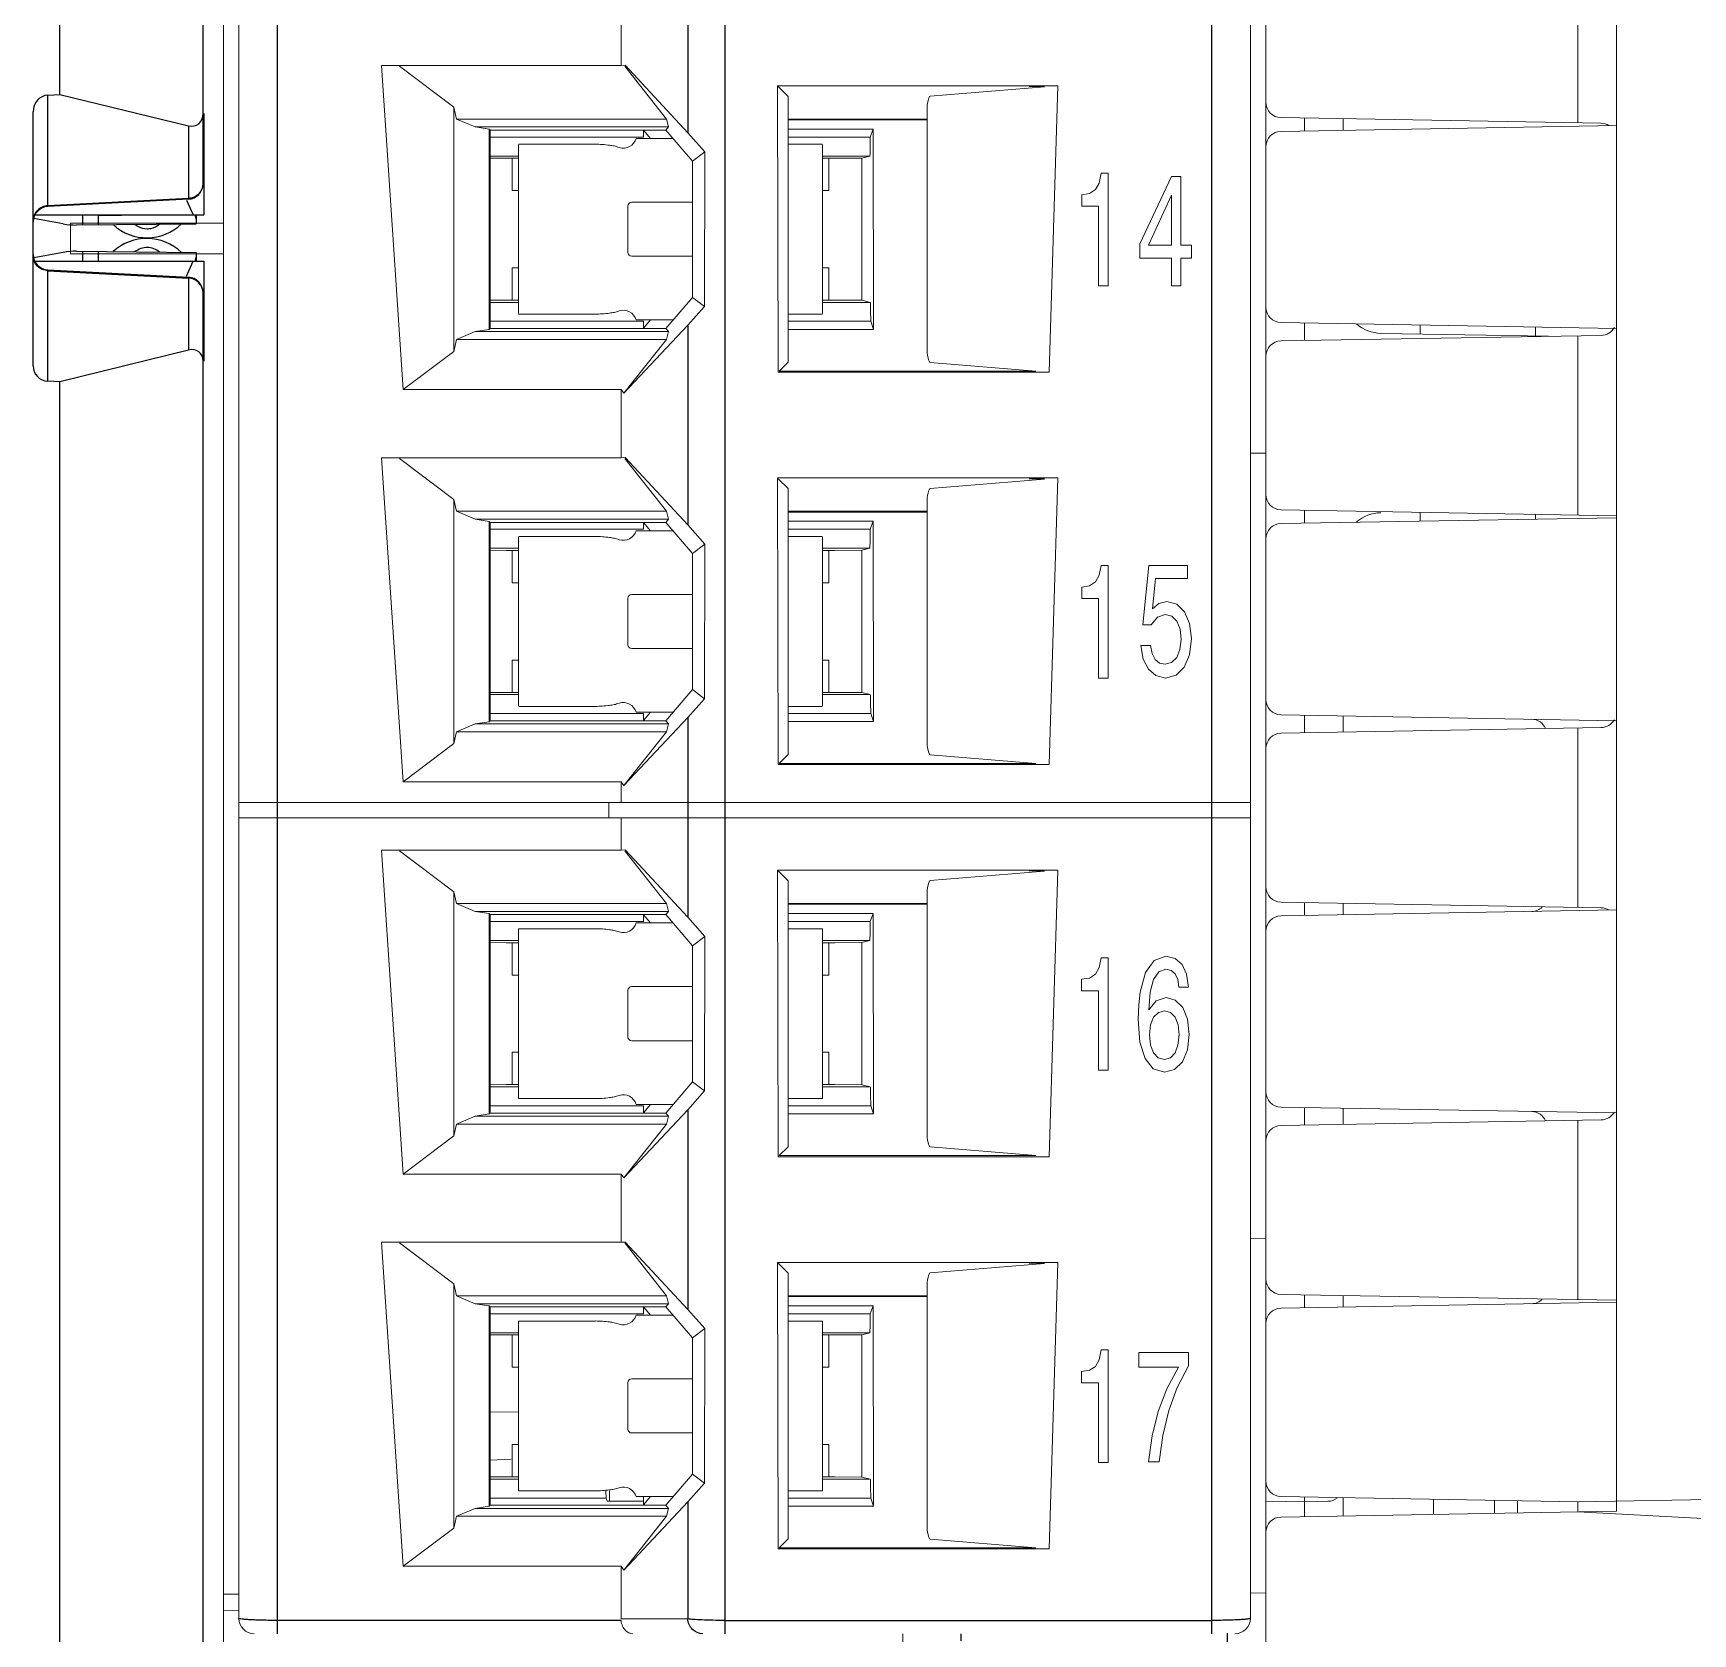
# Model space of a CAD drawing. Header units: inches. Extents: x 0 to 316, y -1 to 150.
# Drawn here: x 223.3878 to 223.8108, y 26.0541 to 26.4622 of the extents above; entities that cross this region are included whole.
import ezdxf
from ezdxf.enums import TextEntityAlignment as Align

# ---------------------------------------------------------------- set-up
doc = ezdxf.new("R2010")
doc.units = ezdxf.units.IN
doc.header["$MEASUREMENT"] = 0
doc.linetypes.add('DASHED', pattern=[0.75, 0.5, -0.25])
doc.styles.add('Calibri', font='calibri.ttf')

# ---------------------------------------------------------------- blocks, each defined once
blk = doc.blocks.new('AB 5069-L320ERM')
at = {"color": 7, "linetype": 'Continuous'}
for p, q in [((3.08976, -1.31134), (3.08976, -1.19575)), ((3.0314, -1.27493), (3.0314, -1.23212)), ((3.02644, -1.27518), (3.0314, -1.27493)), ((3.02644, -1.32033), (3.02644, -1.27518)), ((3.0314, -1.27493), (3.08379, -1.28767)), ((3.02047, -1.3856), (3.02047, -1.28196)), ((3.09008, -1.28265), (3.09008, -1.32406)), ((3.08379, -1.28767), (3.08379, -1.31732)), ((3.08379, -1.31732), (3.02644, -1.32033)), ((3.08379, -1.31763), (3.02644, -1.32063)), ((3.08298, -1.318), (3.08579, -1.32406)), ((3.08379, -1.31732), (3.08379, -1.31763)), ((3.03271, -1.32769), (3.02074, -1.32549)), ((3.02121, -1.32406), (3.09008, -1.32406)), ((3.02644, -1.32063), (3.02644, -1.32033)), ((3.04057, -1.32406), (3.04061, -1.32813)), ((3.04696, -1.32426), (3.06604, -1.32406)), ((3.04696, -1.32406), (3.047, -1.32806)), ((3.08698, -1.32568), (3.0865, -1.32407)), ((3.08696, -1.32406), (3.087, -1.32764)), ((3.03813, -1.32815), (3.087, -1.32764)), ((3.03271, -1.33933), (3.02072, -1.34153)), ((3.03813, -1.33887), (3.087, -1.33938)), ((3.04061, -1.3389), (3.04057, -1.34296)), ((3.047, -1.33896), (3.04696, -1.34296)), ((3.087, -1.33938), (3.08696, -1.34296)), ((3.0212, -1.34296), (3.09008, -1.34296)), ((3.02644, -1.34645), (3.08379, -1.34946)), ((3.02644, -1.34681), (3.02644, -1.34645)), ((3.02644, -1.34681), (3.08379, -1.34981)), ((3.02644, -1.39188), (3.02644, -1.34681)), ((3.04696, -1.34276), (3.06604, -1.34296)), ((3.08296, -1.34907), (3.08579, -1.34296)), ((3.0865, -1.34296), (3.08698, -1.34134)), ((3.09008, -1.34296), (3.09008, -1.38367)), ((3.08379, -1.34946), (3.08379, -1.34981)), ((3.08379, -1.34981), (3.08379, -1.37915)), ((3.08976, -2.02205), (3.08976, -1.35575)), ((3.08379, -1.37915), (3.0314, -1.39212)), ((3.0314, -1.39212), (3.02644, -1.39188)), ((3.0314, -1.93701), (3.0314, -1.39212))]:
    blk.add_line(p, q, dxfattribs=at)
for centre, radius, start, end in [((3.08346, -1.31134), 0.0063, 273, 0), ((3.02677, -1.32692), 0.0063, 93.00009, 180.00164), ((3.03783, -1.29981), 0.02835, 259.6, 270.6), ((3.06685, -1.31287), 0.02049, 227.59213, 313.60787), ((3.02677, -1.34016), 0.0063, 179.99882, 266.99994), ((3.03783, -1.36722), 0.02835, 89.4, 100.4), ((3.06685, -1.35415), 0.02049, 46.39213, 132.40787), ((3.08346, -1.35575), 0.0063, 0, 87)]:
    blk.add_arc(centre, radius, start, end, dxfattribs=at)
for centre, major_axis, ratio, start_param, end_param in [((3.02677, -1.282), (-0.00021, 0.00682), 0.923097, 0.019652, 1.538088), ((3.08346, -1.28076), (-0.00416, 0.00637), 0.742289, -3.810974, -2.292538), ((3.08346, -1.38556), (0.00475, 0.00558), 0.742003, -0.716744, 0.801693), ((3.02677, -1.38557), (0.00301, 0.00557), 0.993787, -4.213612, -2.695175)]:
    blk.add_ellipse(centre, major_axis=major_axis, ratio=ratio, start_param=start_param, end_param=end_param, dxfattribs=at)
for points, knots in [([(3.08976, -1.31128), (3.08976, -1.31278), (3.08846, -1.31594), (3.08534, -1.31725), (3.08379, -1.31732)], [0, 0, 0, 0, 0.493269, 1, 1, 1, 1]), ([(3.02644, -1.32033), (3.0249, -1.32041), (3.02178, -1.32172), (3.02047, -1.32487), (3.02047, -1.32638)], [0, 0, 0, 0, 0.506731, 1, 1, 1, 1]), ([(3.06197, -1.3279), (3.0623, -1.32817), (3.06378, -1.3292), (3.06564, -1.3297), (3.06702, -1.32967)], [0, 0, 0, 0, 0.23339, 1, 1, 1, 1]), ([(3.06702, -1.32967), (3.06751, -1.32967), (3.06931, -1.32948), (3.07102, -1.32865), (3.07204, -1.3278)], [0, 0, 0, 0, 0.267623, 1, 1, 1, 1]), ([(3.02644, -1.34681), (3.0249, -1.34673), (3.02179, -1.34544), (3.02047, -1.34229), (3.02047, -1.3408)], [0, 0, 0, 0, 0.507897, 1, 1, 1, 1]), ([(3.08976, -1.35582), (3.08976, -1.35433), (3.08845, -1.35118), (3.08534, -1.34989), (3.08379, -1.34981)], [0, 0, 0, 0, 0.492103, 1, 1, 1, 1])]:
    blk.add_open_spline(points, degree=3, knots=knots, dxfattribs=at)
for points in [[(3.06702, -1.33735), (3.06524, -1.33733), (3.06335, -1.33799), (3.06197, -1.33912)], [(3.07204, -1.33923), (3.07068, -1.33807), (3.06881, -1.33737), (3.06702, -1.33735)]]:
    blk.add_open_spline(points, degree=3, dxfattribs=at)
blk = doc.blocks.new('AB 5069-Module Base')
at = {"color": 7, "linetype": 'Continuous', "lineweight": 0}
for p, q in [((0, -2.54409), (0, 1.50179)), ((0.5315, -2.74441), (0.5315, 1.26103)), ((0.52362, 1.24129), (0.52362, -2.37524)), ((0.00787, -2.37524), (0.00787, 1.22599)), ((0.71024, -2.32057), (0.71024, 1.18666)), ((0.69055, -1.52125), (0.69055, -1.61269)), ((0.20276, -1.54869), (0.20276, -1.58349)), ((0.08056, -1.58349), (0.20276, -1.58349)), ((0.09173, -1.74869), (0.08056, -1.58349)), ((0.08984, -1.58383), (0.11745, -1.60472)), ((0.20276, -1.58349), (0.20484, -1.58335)), ((0.22592, -1.61076), (0.20462, -1.58383)), ((0.20484, -1.58335), (0.2368, -1.6177)), ((0.28244, -1.59374), (0.4254, -1.59374)), ((0.2828, -1.73985), (0.28244, -1.59374)), ((0.28285, -1.59415), (0.28791, -1.59921)), ((0.36042, -1.59908), (0.41864, -1.5943)), ((0.41863, -1.59429), (0.41076, -1.59415)), ((0.41864, -1.59429), (0.41863, -1.59429)), ((0.4254, -1.59374), (0.42104, -1.73985)), ((0.11745, -1.60472), (0.1189, -1.61076)), ((0.11745, -1.72923), (0.11745, -1.60472)), ((0.28791, -1.59921), (0.28791, -1.73474)), ((0.35878, -1.60695), (0.35878, -1.727)), ((0.22592, -1.61076), (0.1189, -1.61076)), ((0.1189, -1.61076), (0.12835, -1.61481)), ((0.12835, -1.61481), (0.13404, -1.61481)), ((0.12835, -1.61481), (0.13546, -1.6159)), ((0.13404, -1.61481), (0.22691, -1.6148)), ((0.13609, -1.6164), (0.13546, -1.6159)), ((0.13546, -1.6159), (0.13546, -1.71805)), ((0.22556, -1.6164), (0.2269, -1.6148)), ((0.2269, -1.6148), (0.22592, -1.61076)), ((0.35878, -1.61077), (0.28791, -1.61077)), ((0.35878, -1.61115), (0.28791, -1.61115)), ((0.28791, -1.61584), (0.33126, -1.61584)), ((0.33126, -1.61584), (0.3298, -1.61995)), ((0.33126, -1.61584), (0.33151, -1.71801)), ((0.53923, -1.61005), (0.7025, -1.6129)), ((0.71024, -1.61404), (0.53923, -1.61703)), ((0.55118, -1.61682), (0.55118, -1.6102)), ((0.57087, -1.6106), (0.57087, -1.61647)), ((0.13609, -1.6164), (0.22556, -1.6164)), ((0.13609, -1.71756), (0.13609, -1.6164)), ((0.21417, -1.61995), (0.13609, -1.61995)), ((0.15039, -1.62387), (0.15058, -1.62362)), ((0.15039, -1.70997), (0.15039, -1.62387)), ((0.1896, -1.62362), (0.15058, -1.62362)), ((0.22921, -1.62066), (0.21039, -1.62066)), ((0.21785, -1.62066), (0.21417, -1.61646)), ((0.21417, -1.61646), (0.21417, -1.61995)), ((0.23911, -1.63226), (0.22556, -1.6164)), ((0.24541, -1.62751), (0.2368, -1.6177)), ((0.3298, -1.61995), (0.28791, -1.61995)), ((0.30532, -1.62362), (0.28791, -1.62362)), ((0.30532, -1.62362), (0.30551, -1.62387)), ((0.30551, -1.62387), (0.30551, -1.70997)), ((0.32975, -1.62567), (0.3298, -1.61995)), ((0.15039, -1.62961), (0.13609, -1.62961)), ((0.13609, -1.63066), (0.14413, -1.63071)), ((0.15039, -1.63072), (0.14725, -1.63072)), ((0.14725, -1.63072), (0.14725, -1.64724)), ((0.23911, -1.63226), (0.24541, -1.62751)), ((0.23911, -1.70169), (0.23911, -1.63226)), ((0.24541, -1.62751), (0.24526, -1.70633)), ((0.32964, -1.62961), (0.30551, -1.62961)), ((0.30866, -1.63072), (0.30551, -1.63072)), ((0.30866, -1.63072), (0.30866, -1.64724)), ((0.31177, -1.63071), (0.32554, -1.63063)), ((0.32554, -1.63063), (0.32964, -1.62961)), ((0.32554, -1.70317), (0.32554, -1.63063)), ((0.44749, -1.63838), (0.44653, -1.6434)), ((0.45112, -1.63838), (0.44749, -1.63838)), ((0.45112, -1.6958), (0.45112, -1.63838)), ((0.48338, -1.63999), (0.4672, -1.6744)), ((0.48824, -1.63999), (0.48338, -1.63999)), ((0.48824, -1.67506), (0.48824, -1.63999)), ((0.14725, -1.64724), (0.15039, -1.64724)), ((0.30551, -1.64724), (0.30866, -1.64724)), ((0.44167, -1.64873), (0.43761, -1.64939)), ((0.43761, -1.64939), (0.43761, -1.65522)), ((0.44461, -1.64676), (0.44167, -1.64873)), ((0.44653, -1.6434), (0.44461, -1.64676)), ((0.47169, -1.67506), (0.48343, -1.64952)), ((0.48343, -1.64952), (0.48343, -1.67506)), ((0.2063, -1.65505), (0.2063, -1.6788)), ((0.23911, -1.65314), (0.2082, -1.65314)), ((0.43761, -1.65522), (0.44626, -1.65522)), ((0.44626, -1.65522), (0.44626, -1.6958)), ((-0.07787, -1.66378), (0, -1.66378)), ((-0.07787, -1.66378), (-0.07787, -1.67953)), ((0.4672, -1.6744), (0.4672, -1.68163)), ((0.48343, -1.67506), (0.47169, -1.67506)), ((0.49352, -1.67506), (0.48824, -1.67506)), ((0.49352, -1.68163), (0.49352, -1.67506)), ((-0.07787, -1.67953), (0, -1.67953)), ((0.23911, -1.6807), (0.2082, -1.6807)), ((0.4672, -1.68163), (0.48343, -1.68163)), ((0.48343, -1.68163), (0.48343, -1.69576)), ((0.48824, -1.68163), (0.49352, -1.68163)), ((0.48824, -1.69576), (0.48824, -1.68163)), ((0.14725, -1.68661), (0.15039, -1.68661)), ((0.14725, -1.68661), (0.14725, -1.70309)), ((0.30866, -1.68661), (0.30551, -1.68661)), ((0.30866, -1.70309), (0.30866, -1.68661)), ((0.44626, -1.6958), (0.45112, -1.6958)), ((0.48343, -1.69576), (0.48824, -1.69576)), ((0.13609, -1.70314), (0.14413, -1.70309)), ((0.15039, -1.70424), (0.13609, -1.70424)), ((0.14725, -1.70309), (0.15039, -1.70309)), ((0.22556, -1.71756), (0.23911, -1.70169)), ((0.2368, -1.71588), (0.24526, -1.70633)), ((0.24526, -1.70633), (0.23911, -1.70169)), ((0.30551, -1.70309), (0.30866, -1.70309)), ((0.32983, -1.70424), (0.30551, -1.70424)), ((0.31177, -1.70309), (0.32554, -1.70317)), ((0.32983, -1.70424), (0.32554, -1.70317)), ((0.33003, -1.71389), (0.32996, -1.70818)), ((0.13546, -1.71805), (0.13609, -1.71756)), ((0.21417, -1.71389), (0.13609, -1.71389)), ((0.13609, -1.71756), (0.22556, -1.71756)), ((0.15058, -1.71023), (0.15039, -1.70997)), ((0.15058, -1.71023), (0.1896, -1.71023)), ((0.20424, -1.75061), (0.2368, -1.71588)), ((0.2293, -1.71318), (0.21039, -1.71318)), ((0.21417, -1.71739), (0.21785, -1.71318)), ((0.21417, -1.71389), (0.21417, -1.71739)), ((0.22556, -1.71756), (0.22691, -1.71915)), ((0.28791, -1.71023), (0.30532, -1.71023)), ((0.33003, -1.71389), (0.28791, -1.71389)), ((0.30551, -1.70997), (0.30532, -1.71023)), ((0.33151, -1.71801), (0.33003, -1.71389)), ((0.71024, -1.71753), (0.53923, -1.71455)), ((0.55118, -1.72369), (0.55118, -1.71476)), ((0.61023, -1.71579), (0.61023, -1.72037)), ((0.6689, -1.72163), (0.6689, -1.71681)), ((0.1189, -1.72319), (0.11745, -1.72923)), ((0.12835, -1.71914), (0.1189, -1.72319)), ((0.1189, -1.72319), (0.22592, -1.72319)), ((0.12835, -1.71915), (0.13546, -1.71805)), ((0.22691, -1.71915), (0.12835, -1.71914)), ((0.22592, -1.72319), (0.20424, -1.75061)), ((0.22691, -1.71915), (0.22592, -1.72319)), ((0.33151, -1.71801), (0.28791, -1.71801)), ((0.53923, -1.72389), (0.7025, -1.72104)), ((0.59021, -1.72002), (0.67557, -1.72151)), ((0.69055, -1.72125), (0.69055, -1.81269)), ((0.11745, -1.72923), (0.09173, -1.74869)), ((0.2828, -1.73985), (0.42104, -1.73985)), ((0.28335, -1.7393), (0.28791, -1.73474)), ((0.41125, -1.7393), (0.28335, -1.7393)), ((0.41422, -1.73929), (0.36042, -1.73488)), ((0.09173, -1.74869), (0.20276, -1.74869)), ((0.20424, -1.75061), (0.20276, -1.74869)), ((0.20276, -1.74869), (0.20276, -1.78349)), ((0.08056, -1.78349), (0.20276, -1.78349)), ((0.09173, -1.94869), (0.08056, -1.78349)), ((0.08984, -1.78383), (0.11745, -1.80472)), ((0.20276, -1.78349), (0.20484, -1.78335)), ((0.22592, -1.81076), (0.20462, -1.78383)), ((0.20484, -1.78335), (0.2368, -1.8177)), ((0.5315, -1.7811), (0.52362, -1.7811)), ((0.28244, -1.79374), (0.4254, -1.79374)), ((0.2828, -1.93985), (0.28244, -1.79374)), ((0.4254, -1.79374), (0.42104, -1.93985)), ((0.28285, -1.79415), (0.28791, -1.79921)), ((0.28791, -1.79921), (0.28791, -1.93474)), ((0.36042, -1.79908), (0.41864, -1.7943)), ((0.41863, -1.79429), (0.41076, -1.79415)), ((0.41864, -1.79429), (0.41863, -1.79429)), ((0.11745, -1.80472), (0.1189, -1.81076)), ((0.11745, -1.92923), (0.11745, -1.80472)), ((0.35878, -1.80695), (0.35878, -1.927)), ((0.71024, -1.81304), (0.53923, -1.81005)), ((0.55118, -1.81682), (0.55118, -1.81025)), ((0.22592, -1.81076), (0.1189, -1.81076)), ((0.1189, -1.81076), (0.12835, -1.81481)), ((0.13404, -1.81481), (0.12835, -1.81481)), ((0.12835, -1.81481), (0.13546, -1.8159)), ((0.2269, -1.8148), (0.13404, -1.81481)), ((0.13609, -1.8164), (0.13546, -1.8159)), ((0.13546, -1.8159), (0.13546, -1.91805)), ((0.13609, -1.8164), (0.22556, -1.8164)), ((0.13609, -1.91756), (0.13609, -1.8164)), ((0.21785, -1.82066), (0.21417, -1.81646)), ((0.21417, -1.81646), (0.21417, -1.81995)), ((0.22556, -1.8164), (0.2269, -1.8148)), ((0.23911, -1.83226), (0.22556, -1.8164)), ((0.2269, -1.8148), (0.22592, -1.81076)), ((0.24541, -1.82751), (0.2368, -1.8177)), ((0.35878, -1.81077), (0.28791, -1.81077)), ((0.35878, -1.81115), (0.28791, -1.81115)), ((0.28791, -1.81584), (0.33126, -1.81584)), ((0.3298, -1.81995), (0.33126, -1.81584)), ((0.33126, -1.81584), (0.33151, -1.91801)), ((0.71024, -1.81404), (0.53923, -1.81703)), ((0.61023, -1.81129), (0.61023, -1.81579)), ((0.6689, -1.81477), (0.6689, -1.81231)), ((0.21417, -1.81995), (0.13609, -1.81995)), ((0.15039, -1.82387), (0.15058, -1.82362)), ((0.15039, -1.90997), (0.15039, -1.82387)), ((0.1896, -1.82362), (0.15058, -1.82362)), ((0.22921, -1.82066), (0.21039, -1.82066)), ((0.23911, -1.83226), (0.24541, -1.82751)), ((0.24541, -1.82751), (0.24526, -1.90633)), ((0.3298, -1.81995), (0.28791, -1.81995)), ((0.30532, -1.82362), (0.28791, -1.82362)), ((0.30532, -1.82362), (0.30551, -1.82387)), ((0.30551, -1.82387), (0.30551, -1.90997)), ((0.32964, -1.82961), (0.32975, -1.82567)), ((0.32975, -1.82567), (0.3298, -1.81995)), ((0.15039, -1.82961), (0.13609, -1.82961)), ((0.13609, -1.83066), (0.14413, -1.83071)), ((0.15039, -1.83072), (0.14725, -1.83072)), ((0.14725, -1.83072), (0.14725, -1.84724)), ((0.23911, -1.90169), (0.23911, -1.83226)), ((0.32964, -1.82961), (0.30551, -1.82961)), ((0.30866, -1.83072), (0.30551, -1.83072)), ((0.30866, -1.84724), (0.30866, -1.83072)), ((0.31177, -1.83071), (0.32554, -1.83063)), ((0.32554, -1.83063), (0.32964, -1.82961)), ((0.32554, -1.90317), (0.32554, -1.83063)), ((0.44653, -1.8434), (0.44461, -1.84676)), ((0.44749, -1.83838), (0.44653, -1.8434)), ((0.45112, -1.83838), (0.44749, -1.83838)), ((0.45112, -1.8958), (0.45112, -1.83838)), ((0.47176, -1.83836), (0.46883, -1.86859)), ((0.49152, -1.83836), (0.47176, -1.83836)), ((0.49152, -1.8451), (0.49152, -1.83836)), ((0.14725, -1.84724), (0.15039, -1.84724)), ((0.30551, -1.84724), (0.30866, -1.84724)), ((0.44167, -1.84873), (0.43761, -1.84939)), ((0.43761, -1.84939), (0.43761, -1.85522)), ((0.44461, -1.84676), (0.44167, -1.84873)), ((0.47379, -1.86046), (0.47529, -1.8451)), ((0.47529, -1.8451), (0.49152, -1.8451)), ((0.2063, -1.85505), (0.2063, -1.8788)), ((0.23911, -1.85314), (0.2082, -1.85314)), ((0.43761, -1.85522), (0.44626, -1.85522)), ((0.44626, -1.85522), (0.44626, -1.8958)), ((0.47694, -1.85775), (0.47379, -1.86046)), ((0.48095, -1.85676), (0.47694, -1.85775)), ((0.48612, -1.85816), (0.48095, -1.85676)), ((0.49008, -1.86202), (0.48612, -1.85816)), ((0.46883, -1.86859), (0.4731, -1.86859)), ((0.4731, -1.86859), (0.47619, -1.86473)), ((0.47619, -1.86473), (0.48015, -1.86333)), ((0.48015, -1.86333), (0.48356, -1.86424)), ((0.48356, -1.86424), (0.48612, -1.86678)), ((0.48612, -1.86678), (0.48778, -1.87081)), ((0.49264, -1.86793), (0.49008, -1.86202)), ((0.49355, -1.87565), (0.49264, -1.86793)), ((0.48837, -1.87606), (0.48773, -1.88124)), ((0.48778, -1.87081), (0.48837, -1.87606)), ((0.49258, -1.88387), (0.49355, -1.87565)), ((0.15039, -1.88661), (0.14725, -1.88661)), ((0.14725, -1.88661), (0.14725, -1.90309)), ((0.23911, -1.8807), (0.2082, -1.8807)), ((0.30866, -1.88661), (0.30551, -1.88661)), ((0.30866, -1.90309), (0.30866, -1.88661)), ((0.47267, -1.87927), (0.46776, -1.87927)), ((0.46776, -1.87927), (0.46893, -1.88608)), ((0.46893, -1.88608), (0.4716, -1.89126)), ((0.47347, -1.88329), (0.47267, -1.87927)), ((0.47507, -1.88625), (0.47347, -1.88329)), ((0.47726, -1.88814), (0.47507, -1.88625)), ((0.48607, -1.88526), (0.48346, -1.88781)), ((0.48773, -1.88124), (0.48607, -1.88526)), ((0.48986, -1.89027), (0.49258, -1.88387)), ((0.4716, -1.89126), (0.47545, -1.89454)), ((0.47545, -1.89454), (0.48031, -1.89577)), ((0.48009, -1.88871), (0.47726, -1.88814)), ((0.48346, -1.88781), (0.48009, -1.88871)), ((0.48031, -1.89577), (0.4857, -1.8943)), ((0.4857, -1.8943), (0.48986, -1.89027)), ((0.13609, -1.90314), (0.14413, -1.90309)), ((0.14725, -1.90309), (0.15039, -1.90309)), ((0.22556, -1.91756), (0.23911, -1.90169)), ((0.24526, -1.90633), (0.23911, -1.90169)), ((0.30551, -1.90309), (0.30866, -1.90309)), ((0.31177, -1.90309), (0.32554, -1.90317)), ((0.32554, -1.90317), (0.32983, -1.90424)), ((0.44626, -1.8958), (0.45112, -1.8958)), ((0.15039, -1.90424), (0.13609, -1.90424)), ((0.15058, -1.91023), (0.15039, -1.90997)), ((0.15058, -1.91023), (0.1896, -1.91023)), ((0.2368, -1.91588), (0.24526, -1.90633)), ((0.28791, -1.91023), (0.30532, -1.91023)), ((0.30551, -1.90997), (0.30532, -1.91023)), ((0.32983, -1.90424), (0.30551, -1.90424)), ((0.33003, -1.91389), (0.32996, -1.90818)), ((0.12835, -1.91914), (0.1189, -1.92319)), ((0.12835, -1.91915), (0.13546, -1.91805)), ((0.22691, -1.91915), (0.12835, -1.91914)), ((0.13546, -1.91805), (0.13609, -1.91756)), ((0.21417, -1.91389), (0.13609, -1.91389)), ((0.13609, -1.91756), (0.22556, -1.91756)), ((0.2368, -1.91588), (0.20424, -1.95061)), ((0.2293, -1.91318), (0.21039, -1.91318)), ((0.21417, -1.91739), (0.21785, -1.91318)), ((0.21417, -1.91389), (0.21417, -1.91739)), ((0.22556, -1.91756), (0.22691, -1.91915)), ((0.22691, -1.91915), (0.22592, -1.92319)), ((0.28791, -1.91389), (0.33003, -1.91389)), ((0.33151, -1.91801), (0.28791, -1.91801)), ((0.33003, -1.91389), (0.33151, -1.91801)), ((0.71024, -1.91754), (0.53923, -1.91455)), ((0.55118, -1.92369), (0.55118, -1.91476)), ((0.57087, -1.91511), (0.57087, -1.92334)), ((0.1189, -1.92319), (0.11745, -1.92923)), ((0.1189, -1.92319), (0.22592, -1.92319)), ((0.22592, -1.92319), (0.20424, -1.95061)), ((0.53923, -1.9239), (0.7025, -1.92105)), ((0.69055, -1.92125), (0.69055, -2.0127)), ((0.11745, -1.92923), (0.09173, -1.94869)), ((0.28335, -1.9393), (0.28791, -1.93474)), ((0.41422, -1.93929), (0.36042, -1.93488)), ((0.2828, -1.93985), (0.42104, -1.93985)), ((0.41125, -1.9393), (0.28335, -1.9393)), ((0.09173, -1.94869), (0.20276, -1.94869)), ((0.20424, -1.95061), (0.20276, -1.94869)), ((0.20276, -1.94869), (0.20276, -1.95918)), ((0.00787, -1.95918), (0.52362, -1.95918)), ((0.19653, -1.96698), (0.19653, -1.95918)), ((0.00787, -1.96698), (0.52362, -1.96698)), ((0.20276, -1.96698), (0.20276, -1.98349)), ((0.08056, -1.98349), (0.20276, -1.98349)), ((0.09173, -2.14869), (0.08056, -1.98349)), ((0.08984, -1.98383), (0.11745, -2.00472)), ((0.20276, -1.98349), (0.20484, -1.98335)), ((0.22592, -2.01076), (0.20462, -1.98383)), ((0.20484, -1.98335), (0.2368, -2.0177)), ((0.28244, -1.99374), (0.4254, -1.99374)), ((0.2828, -2.13985), (0.28244, -1.99374)), ((0.28285, -1.99415), (0.28791, -1.99921)), ((0.36042, -1.99908), (0.41864, -1.9943)), ((0.41863, -1.99429), (0.41076, -1.99415)), ((0.41864, -1.99429), (0.41863, -1.99429)), ((0.4254, -1.99374), (0.42104, -2.13985)), ((0.11745, -2.00472), (0.1189, -2.01076)), ((0.11745, -2.12923), (0.11745, -2.00472)), ((0.28791, -1.99921), (0.28791, -2.13474)), ((0.22592, -2.01076), (0.1189, -2.01076)), ((0.1189, -2.01076), (0.12835, -2.01481)), ((0.2269, -2.0148), (0.22592, -2.01076)), ((0.35878, -2.01077), (0.28791, -2.01077)), ((0.35878, -2.01115), (0.28791, -2.01115)), ((0.35878, -2.00695), (0.35878, -2.127)), ((0.7025, -2.0129), (0.53923, -2.01005)), ((0.55118, -2.01682), (0.55118, -2.01026)), ((0.57087, -2.01648), (0.57087, -2.01061)), ((0.13404, -2.01481), (0.12835, -2.01481)), ((0.12835, -2.01481), (0.13546, -2.0159)), ((0.2269, -2.0148), (0.13404, -2.01481)), ((0.13609, -2.0164), (0.13546, -2.0159)), ((0.13546, -2.0159), (0.13546, -2.11805)), ((0.13609, -2.0164), (0.22556, -2.0164)), ((0.13609, -2.11756), (0.13609, -2.0164)), ((0.21417, -2.01995), (0.13609, -2.01995)), ((0.22921, -2.02066), (0.21039, -2.02066)), ((0.21785, -2.02066), (0.21417, -2.01646)), ((0.21417, -2.01646), (0.21417, -2.01995)), ((0.22556, -2.0164), (0.2269, -2.0148)), ((0.23911, -2.03226), (0.22556, -2.0164)), ((0.24541, -2.02751), (0.2368, -2.0177)), ((0.28791, -2.01584), (0.33126, -2.01584)), ((0.3298, -2.01995), (0.28791, -2.01995)), ((0.32975, -2.02567), (0.3298, -2.01995)), ((0.3298, -2.01995), (0.33126, -2.01584)), ((0.33126, -2.01584), (0.33151, -2.11801)), ((0.71024, -2.01405), (0.53923, -2.01703)), ((0.15039, -2.02961), (0.13609, -2.02961)), ((0.13609, -2.03066), (0.14413, -2.03071)), ((0.15039, -2.03072), (0.14725, -2.03072)), ((0.14725, -2.03072), (0.14725, -2.04724)), ((0.15039, -2.02387), (0.15058, -2.02362)), ((0.15039, -2.10997), (0.15039, -2.02387)), ((0.1896, -2.02362), (0.15058, -2.02362)), ((0.23911, -2.03226), (0.24541, -2.02751)), ((0.24541, -2.02751), (0.24526, -2.10633)), ((0.30532, -2.02362), (0.28791, -2.02362)), ((0.30532, -2.02362), (0.30551, -2.02387)), ((0.30551, -2.02387), (0.30551, -2.10997)), ((0.32964, -2.02961), (0.30551, -2.02961)), ((0.30866, -2.03072), (0.30551, -2.03072)), ((0.30866, -2.04724), (0.30866, -2.03072)), ((0.31177, -2.03071), (0.32554, -2.03063)), ((0.32554, -2.03063), (0.32964, -2.02961)), ((0.32554, -2.10317), (0.32554, -2.03063)), ((0.32964, -2.02961), (0.32975, -2.02567)), ((0.23911, -2.10169), (0.23911, -2.03226)), ((0.44746, -2.03838), (0.4465, -2.04339)), ((0.45109, -2.03838), (0.44746, -2.03838)), ((0.45109, -2.09579), (0.45109, -2.03838)), ((0.48049, -2.03764), (0.47456, -2.03977)), ((0.48519, -2.03871), (0.48049, -2.03764)), ((0.48877, -2.04183), (0.48519, -2.03871)), ((0.14725, -2.04724), (0.15039, -2.04724)), ((0.30551, -2.04724), (0.30866, -2.04724)), ((0.44458, -2.04676), (0.44164, -2.04873)), ((0.4465, -2.04339), (0.44458, -2.04676)), ((0.47019, -2.04593), (0.46741, -2.05595)), ((0.47456, -2.03977), (0.47019, -2.04593)), ((0.4743, -2.04947), (0.47691, -2.0456)), ((0.47691, -2.0456), (0.48054, -2.04429)), ((0.48054, -2.04429), (0.48321, -2.04495)), ((0.48321, -2.04495), (0.48524, -2.04667)), ((0.48524, -2.04667), (0.48658, -2.04947)), ((0.49111, -2.04675), (0.48877, -2.04183)), ((0.49213, -2.05341), (0.49111, -2.04675)), ((0.2063, -2.05505), (0.2063, -2.0788)), ((0.23911, -2.05314), (0.2082, -2.05314)), ((0.44164, -2.04873), (0.43759, -2.04939)), ((0.43759, -2.04939), (0.43759, -2.05522)), ((0.43759, -2.05522), (0.44623, -2.05522)), ((0.44623, -2.05522), (0.44623, -2.09579)), ((0.46741, -2.05595), (0.46666, -2.06244)), ((0.47179, -2.06499), (0.47259, -2.05595)), ((0.47259, -2.05595), (0.4743, -2.04947)), ((0.48658, -2.04947), (0.48722, -2.05341)), ((0.48722, -2.05341), (0.49213, -2.05341)), ((0.46666, -2.06244), (0.46645, -2.06975)), ((0.47553, -2.06031), (0.47179, -2.06499)), ((0.4806, -2.05866), (0.47553, -2.06031)), ((0.48535, -2.06006), (0.4806, -2.05866)), ((0.48914, -2.06384), (0.48535, -2.06006)), ((0.49154, -2.06975), (0.48914, -2.06384)), ((0.46645, -2.06975), (0.4673, -2.08142)), ((0.47222, -2.07772), (0.47275, -2.07263)), ((0.47275, -2.07263), (0.47424, -2.06877)), ((0.47424, -2.06877), (0.4767, -2.0663)), ((0.4767, -2.0663), (0.48001, -2.0654)), ((0.48001, -2.0654), (0.48295, -2.0663)), ((0.48295, -2.0663), (0.48524, -2.06868)), ((0.48524, -2.06868), (0.48674, -2.07255)), ((0.48674, -2.07255), (0.48727, -2.07764)), ((0.49245, -2.07756), (0.49154, -2.06975)), ((0.23911, -2.0807), (0.2082, -2.0807)), ((0.4673, -2.08142), (0.46992, -2.08979)), ((0.47275, -2.08289), (0.47222, -2.07772)), ((0.48727, -2.07764), (0.48668, -2.08289)), ((0.49154, -2.08536), (0.49245, -2.07756)), ((0.15039, -2.08661), (0.14725, -2.08661)), ((0.14725, -2.08661), (0.14725, -2.10309)), ((0.30866, -2.08661), (0.30551, -2.08661)), ((0.30866, -2.10309), (0.30866, -2.08661)), ((0.46992, -2.08979), (0.47408, -2.09497)), ((0.47424, -2.08684), (0.47275, -2.08289)), ((0.47665, -2.08938), (0.47424, -2.08684)), ((0.47985, -2.0902), (0.47665, -2.08938)), ((0.48284, -2.08938), (0.47985, -2.0902)), ((0.48519, -2.08684), (0.48284, -2.08938)), ((0.48668, -2.08289), (0.48519, -2.08684)), ((0.48898, -2.09144), (0.49154, -2.08536)), ((0.44623, -2.09579), (0.45109, -2.09579)), ((0.47408, -2.09497), (0.47985, -2.09669)), ((0.47985, -2.09669), (0.48497, -2.0953)), ((0.48497, -2.0953), (0.48898, -2.09144)), ((0.13609, -2.10314), (0.14413, -2.10309)), ((0.15039, -2.10424), (0.13609, -2.10424)), ((0.14725, -2.10309), (0.15039, -2.10309)), ((0.22556, -2.11756), (0.23911, -2.10169)), ((0.2368, -2.11588), (0.24526, -2.10633)), ((0.24526, -2.10633), (0.23911, -2.10169)), ((0.30551, -2.10309), (0.30866, -2.10309)), ((0.32983, -2.10424), (0.30551, -2.10424)), ((0.31177, -2.10309), (0.32554, -2.10317)), ((0.32554, -2.10317), (0.32983, -2.10424)), ((0.21417, -2.11389), (0.13609, -2.11389)), ((0.15058, -2.11023), (0.15039, -2.10997)), ((0.15058, -2.11023), (0.1896, -2.11023)), ((0.2293, -2.11318), (0.21039, -2.11318)), ((0.21417, -2.11739), (0.21785, -2.11318)), ((0.21417, -2.11389), (0.21417, -2.11739)), ((0.28791, -2.11023), (0.30532, -2.11023)), ((0.28791, -2.11389), (0.33003, -2.11389)), ((0.30551, -2.10997), (0.30532, -2.11023)), ((0.33003, -2.11389), (0.32996, -2.10818)), ((0.33003, -2.11389), (0.33151, -2.11801)), ((0.71024, -2.11754), (0.53923, -2.11456)), ((0.55118, -2.12369), (0.55118, -2.11476)), ((0.57087, -2.11511), (0.57087, -2.12335)), ((0.1189, -2.12319), (0.11745, -2.12923)), ((0.12835, -2.11914), (0.1189, -2.12319)), ((0.1189, -2.12319), (0.22592, -2.12319)), ((0.12835, -2.11915), (0.13546, -2.11805)), ((0.22691, -2.11915), (0.12835, -2.11914)), ((0.13546, -2.11805), (0.13609, -2.11756)), ((0.13609, -2.11756), (0.22556, -2.11756)), ((0.20424, -2.15061), (0.2368, -2.11588)), ((0.22592, -2.12319), (0.20424, -2.15061)), ((0.22556, -2.11756), (0.22691, -2.11915)), ((0.22691, -2.11915), (0.22592, -2.12319)), ((0.33151, -2.11801), (0.28791, -2.11801)), ((0.53923, -2.1239), (0.7025, -2.12105)), ((0.69055, -2.12126), (0.69055, -2.2127)), ((0.11745, -2.12923), (0.09173, -2.14869)), ((0.2828, -2.13985), (0.42104, -2.13985)), ((0.28335, -2.1393), (0.28791, -2.13474)), ((0.41125, -2.1393), (0.28335, -2.1393)), ((0.41422, -2.13929), (0.36042, -2.13488)), ((0.09173, -2.14869), (0.20276, -2.14869)), ((0.20424, -2.15061), (0.20276, -2.14869)), ((0.20276, -2.14869), (0.20276, -2.18349)), ((0.52362, -2.18165), (0.5315, -2.18152)), ((0.08056, -2.18349), (0.20276, -2.18349)), ((0.09173, -2.34869), (0.08056, -2.18349)), ((0.08984, -2.18383), (0.11745, -2.20472)), ((0.20276, -2.18349), (0.20484, -2.18335)), ((0.22592, -2.21076), (0.20462, -2.18383)), ((0.20484, -2.18335), (0.2368, -2.2177)), ((0.28244, -2.19374), (0.4254, -2.19374)), ((0.2828, -2.33985), (0.28244, -2.19374)), ((0.28285, -2.19415), (0.28791, -2.19921)), ((0.28791, -2.19921), (0.28791, -2.33474)), ((0.36042, -2.19908), (0.41864, -2.1943)), ((0.41863, -2.19429), (0.41076, -2.19415)), ((0.41864, -2.19429), (0.41863, -2.19429)), ((0.4254, -2.19374), (0.42104, -2.33985)), ((0.11745, -2.20472), (0.1189, -2.21076)), ((0.11745, -2.20472), (0.11745, -2.32923)), ((0.35878, -2.20695), (0.35878, -2.327)), ((0.22592, -2.21076), (0.1189, -2.21076)), ((0.1189, -2.21076), (0.12835, -2.21481)), ((0.12835, -2.21481), (0.13404, -2.21481)), ((0.12835, -2.21481), (0.13546, -2.2159)), ((0.13404, -2.21481), (0.22691, -2.2148)), ((0.13609, -2.2164), (0.13546, -2.2159)), ((0.13546, -2.2159), (0.13546, -2.31805)), ((0.13609, -2.2164), (0.22556, -2.2164)), ((0.13609, -2.31756), (0.13609, -2.2164)), ((0.21785, -2.22066), (0.21417, -2.21646)), ((0.21417, -2.21646), (0.21417, -2.21995)), ((0.22556, -2.2164), (0.2269, -2.2148)), ((0.23911, -2.23226), (0.22556, -2.2164)), ((0.2269, -2.2148), (0.22592, -2.21076)), ((0.35878, -2.21077), (0.28791, -2.21077)), ((0.35878, -2.21115), (0.28791, -2.21115)), ((0.28791, -2.21584), (0.33126, -2.21584)), ((0.33126, -2.21584), (0.3298, -2.21995)), ((0.33126, -2.21584), (0.33151, -2.31801)), ((0.71024, -2.21304), (0.53923, -2.21006)), ((0.71024, -2.21405), (0.53923, -2.21703)), ((0.55118, -2.21683), (0.55118, -2.21027)), ((0.57087, -2.21648), (0.57087, -2.21061)), ((0.21417, -2.21995), (0.13609, -2.21995)), ((0.15039, -2.22387), (0.15058, -2.22362)), ((0.15039, -2.30997), (0.15039, -2.22387)), ((0.1896, -2.22362), (0.15058, -2.22362)), ((0.22921, -2.22066), (0.21039, -2.22066)), ((0.24541, -2.22751), (0.2368, -2.2177)), ((0.3298, -2.21995), (0.28791, -2.21995)), ((0.30532, -2.22362), (0.28791, -2.22362)), ((0.30532, -2.22362), (0.30551, -2.22387)), ((0.30551, -2.22387), (0.30551, -2.30997)), ((0.32975, -2.22567), (0.3298, -2.21995)), ((0.15039, -2.22961), (0.13609, -2.22961)), ((0.13609, -2.23066), (0.14413, -2.23071)), ((0.15039, -2.23072), (0.14725, -2.23072)), ((0.14725, -2.23072), (0.14725, -2.24724)), ((0.23911, -2.23226), (0.24541, -2.22751)), ((0.23911, -2.30169), (0.23911, -2.23226)), ((0.24541, -2.22751), (0.24526, -2.30633)), ((0.32964, -2.22961), (0.30551, -2.22961)), ((0.30866, -2.23072), (0.30551, -2.23072)), ((0.30866, -2.23072), (0.30866, -2.24724)), ((0.31177, -2.23071), (0.32554, -2.23063)), ((0.32554, -2.23063), (0.32964, -2.22961)), ((0.32554, -2.30317), (0.32554, -2.23063)), ((0.32975, -2.22567), (0.32964, -2.22961)), ((0.44746, -2.23838), (0.4465, -2.24339)), ((0.45109, -2.23838), (0.44746, -2.23838)), ((0.45109, -2.29579), (0.45109, -2.23838)), ((0.49209, -2.23965), (0.46667, -2.23965)), ((0.46667, -2.23965), (0.46667, -2.24713)), ((0.49209, -2.24647), (0.49209, -2.23965)), ((0.14725, -2.24724), (0.15039, -2.24724)), ((0.30551, -2.24724), (0.30866, -2.24724)), ((0.44164, -2.24873), (0.43759, -2.24939)), ((0.43759, -2.24939), (0.43759, -2.25522)), ((0.44458, -2.24676), (0.44164, -2.24873)), ((0.4465, -2.24339), (0.44458, -2.24676)), ((0.46667, -2.24713), (0.48696, -2.24713)), ((0.48696, -2.24713), (0.48109, -2.25813)), ((0.48637, -2.25747), (0.49209, -2.24647)), ((0.2063, -2.25505), (0.2063, -2.2788)), ((0.23911, -2.25314), (0.2082, -2.25314)), ((0.43759, -2.25522), (0.44623, -2.25522)), ((0.44623, -2.25522), (0.44623, -2.29579)), ((0.48109, -2.25813), (0.47666, -2.26979)), ((0.48205, -2.26922), (0.48637, -2.25747)), ((0.15039, -2.2701), (0.13609, -2.26985)), ((0.47666, -2.26979), (0.47351, -2.2822)), ((0.47895, -2.28195), (0.48205, -2.26922)), ((0.23911, -2.2807), (0.2082, -2.2807)), ((0.47351, -2.2822), (0.47175, -2.29542)), ((0.47719, -2.29542), (0.47895, -2.28195)), ((0.15039, -2.28661), (0.14725, -2.28661)), ((0.14725, -2.28661), (0.14725, -2.30309)), ((0.30866, -2.28661), (0.30551, -2.28661)), ((0.30866, -2.30309), (0.30866, -2.28661)), ((0.14677, -2.29407), (0.13609, -2.29463)), ((0.44623, -2.29579), (0.45109, -2.29579)), ((0.47175, -2.29542), (0.47719, -2.29542)), ((0.13609, -2.30314), (0.14413, -2.30309)), ((0.13609, -2.30424), (0.15039, -2.30424)), ((0.14725, -2.30309), (0.15039, -2.30309)), ((0.22556, -2.31756), (0.23911, -2.30169)), ((0.2368, -2.31588), (0.24526, -2.30633)), ((0.24526, -2.30633), (0.23911, -2.30169)), ((0.30551, -2.30309), (0.30866, -2.30309)), ((0.30551, -2.30424), (0.32983, -2.30424)), ((0.31177, -2.30309), (0.32554, -2.30317)), ((0.32983, -2.30424), (0.32554, -2.30317)), ((0.33003, -2.31389), (0.32996, -2.30818)), ((0.12835, -2.31915), (0.13546, -2.31805)), ((0.13546, -2.31805), (0.13609, -2.31756)), ((0.19512, -2.31389), (0.13609, -2.31389)), ((0.13609, -2.31756), (0.22556, -2.31756)), ((0.15058, -2.31023), (0.15039, -2.30997)), ((0.15058, -2.31023), (0.1896, -2.31023)), ((0.19512, -2.31389), (0.19508, -2.31014)), ((0.19569, -2.31547), (0.19512, -2.31389)), ((0.21417, -2.31547), (0.19569, -2.31547)), ((0.19685, -2.31023), (0.19685, -2.31547)), ((0.19685, -2.31023), (0.19685, -2.31547)), ((0.2368, -2.31588), (0.20424, -2.35061)), ((0.2293, -2.31318), (0.21039, -2.31318)), ((0.21417, -2.31318), (0.21417, -2.31739)), ((0.21417, -2.31739), (0.21785, -2.31318)), ((0.22556, -2.31756), (0.22691, -2.31915)), ((0.28791, -2.31023), (0.30532, -2.31023)), ((0.28791, -2.31389), (0.33003, -2.31389)), ((0.33151, -2.31801), (0.28791, -2.31801)), ((0.30551, -2.30997), (0.30532, -2.31023)), ((0.33151, -2.31801), (0.33003, -2.31389)), ((0.5315, -2.3154), (0.55118, -2.31575)), ((0.69064, -2.31575), (0.53923, -2.31311)), ((0.55118, -2.31356), (0.55118, -2.31575)), ((0.55118, -2.31575), (0.56313, -2.31554)), ((0.55118, -2.32315), (0.55118, -2.31575)), ((0.57087, -2.31366), (0.57087, -2.32301)), ((0.61691, -2.3222), (0.61691, -2.31446)), ((0.64803, -2.32166), (0.64803, -2.31501)), ((0.65984, -2.31523), (0.65984, -2.32145)), ((0.85841, -2.31282), (0.69055, -2.31575)), ((0.69057, -2.32084), (0.6906, -2.31575)), ((0.1189, -2.32319), (0.11745, -2.32923)), ((0.12835, -2.31914), (0.1189, -2.32319)), ((0.1189, -2.32319), (0.22592, -2.32319)), ((0.22691, -2.31915), (0.12835, -2.31914)), ((0.20424, -2.35061), (0.22592, -2.32319)), ((0.22691, -2.31915), (0.22592, -2.32319)), ((0.53923, -2.32356), (0.71024, -2.32057)), ((0.69055, -2.32092), (0.84749, -2.32914)), ((0.11745, -2.32923), (0.09173, -2.34869)), ((0.28335, -2.3393), (0.28791, -2.33474)), ((0.41422, -2.33929), (0.36042, -2.33488)), ((0.2828, -2.33985), (0.42104, -2.33985)), ((0.41125, -2.3393), (0.28335, -2.3393)), ((0.09173, -2.34869), (0.20276, -2.34869)), ((0.20424, -2.35061), (0.20276, -2.34869)), ((0.20276, -2.34869), (0.20276, -2.37553)), ((0.00787, -2.36296), (0, -2.36282)), ((0.52362, -2.36231), (0.5315, -2.36217)), ((0, -2.37145), (0.00787, -2.37131)), ((0.20276, -2.37553), (0.2368, -2.37553)), ((0.34646, -2.38728), (0.34646, -2.38307))]:
    blk.add_line(p, q, dxfattribs=at)
at = {"color": 7, "linetype": 'Continuous'}
for p, q in [((0.02756, -2.38307), (0.02756, -0.36698)), ((0.25584, -2.38307), (0.25584, -0.36698)), ((0.50394, -2.38307), (0.50394, -0.36698)), ((0.23682, -1.51586), (0.23682, -1.61773)), ((0.23682, -1.71586), (0.23682, -1.81773)), ((0.23682, -1.91586), (0.23682, -2.01773)), ((0.23682, -2.11586), (0.23682, -2.21773)), ((0.23682, -2.31586), (0.23682, -2.37548)), ((0.2028, -2.37629), (0.02756, -2.37629)), ((0.25584, -2.37629), (0.50394, -2.37629)), ((0.37611, -2.38677), (0.3761, -2.38306))]:
    blk.add_line(p, q, dxfattribs=at)
at = {"color": 7, "linetype": 'Continuous', "lineweight": 0}
for centre, radius, start, end in [((0.53937, -1.60218), 0.00787, 180, 269), ((0.70236, -1.62077), 0.00787, 59.39415, 89), ((0.18953, -1.67737), 0.05376, 82.17154, 89.92829), ((0.18961, -1.6773), 0.05368, 79.69093, 82.24391), ((0.19183, -1.65511), 0.0315, 71.52348, 76.45196), ((0.20394, -1.61889), 0.00669, 251.52348, 344.65052), ((0.53937, -1.6249), 0.00787, 91, 180), ((0.14683, -1.10289), 0.52783, 269.70724, 270.04507), ((0.30876, -0.95961), 0.67111, 269.99099, 270.2567), ((0.14683, -2.23132), 0.52824, 89.95491, 90.29248), ((0.19183, -1.67873), 0.0315, 283.54804, 288.47652), ((0.20394, -1.71495), 0.00669, 15.34948, 108.47652), ((0.30874, -2.38471), 0.68162, 89.7455, 90.00711), ((0.53937, -1.70668), 0.00787, 180, 269), ((0.18953, -1.65647), 0.05376, 270.07249, 277.82817), ((0.18961, -1.65657), 0.05365, 277.7548, 280.30885), ((0.59055, -1.70034), 0.01969, 229.18013, 269), ((0.70236, -1.71317), 0.00787, 271, 330.27145), ((0.53937, -1.73177), 0.00787, 91, 180), ((0.41131, -1.32132), 0.41798, 269.99228, 270.39818), ((0.53937, -1.80218), 0.00787, 180, 269), ((0.53937, -1.8249), 0.00787, 91, 180), ((0.59055, -1.83116), 0.01969, 91, 131.03583), ((0.18953, -1.87737), 0.05376, 82.17154, 89.92829), ((0.18961, -1.8773), 0.05368, 79.69093, 82.24391), ((0.19183, -1.85511), 0.0315, 71.52348, 76.45196), ((0.20394, -1.81889), 0.00669, 251.52348, 344.65052), ((0.14683, -1.30289), 0.52783, 269.70724, 270.04507), ((0.30876, -1.15961), 0.67111, 269.99099, 270.2567), ((0.14683, -2.43132), 0.52824, 89.95491, 90.29248), ((0.30874, -2.58471), 0.68162, 89.7455, 90.00711), ((0.18953, -1.85647), 0.05376, 270.07249, 277.82817), ((0.18961, -1.85657), 0.05365, 277.7548, 280.30885), ((0.19183, -1.87873), 0.0315, 283.54804, 288.47652), ((0.20394, -1.91495), 0.00669, 15.34948, 108.47652), ((0.53937, -1.90668), 0.00787, 180, 269), ((0.66693, -1.92466), 0.00787, 23.4591, 89), ((0.70236, -1.91317), 0.00787, 271, 330.27139), ((0.53937, -1.93177), 0.00787, 91, 180), ((0.41131, -1.52132), 0.41798, 269.99228, 270.39818), ((0.53937, -2.00218), 0.00787, 180, 269), ((0.66693, -2.00693), 0.00787, 271, 314.32723), ((0.70236, -2.02078), 0.00787, 59.3942, 89), ((0.20394, -2.01889), 0.00669, 251.52348, 344.65052), ((0.53937, -2.0249), 0.00787, 91, 180), ((0.14683, -1.50289), 0.52783, 269.70724, 270.04507), ((0.18953, -2.07737), 0.05376, 82.17154, 89.92829), ((0.18961, -2.0773), 0.05368, 79.69093, 82.24391), ((0.19183, -2.05511), 0.0315, 71.52348, 76.45196), ((0.30876, -1.35961), 0.67111, 269.99099, 270.2567), ((0.14683, -2.63132), 0.52824, 89.95491, 90.29248), ((0.30874, -2.78471), 0.68162, 89.7455, 90.00711), ((0.53937, -2.10668), 0.00787, 180, 269), ((0.18953, -2.05647), 0.05376, 270.07249, 277.82817), ((0.18961, -2.05657), 0.05365, 277.7548, 280.30885), ((0.19183, -2.07873), 0.0315, 283.54804, 288.47652), ((0.20394, -2.11495), 0.00669, 15.34948, 108.47652), ((0.66693, -2.12466), 0.00787, 23.4591, 89), ((0.70236, -2.11318), 0.00787, 271, 330.27139), ((0.53937, -2.13177), 0.00787, 91, 180), ((0.41131, -1.72131), 0.418, 269.99229, 270.39817), ((0.53937, -2.20218), 0.00787, 180, 269), ((0.66693, -2.20693), 0.00787, 271, 314.32723), ((0.18953, -2.27737), 0.05376, 82.17154, 89.92829), ((0.18961, -2.2773), 0.05368, 79.69093, 82.24391), ((0.19183, -2.25511), 0.0315, 71.52348, 76.45196), ((0.20394, -2.21889), 0.00669, 251.52348, 344.65052), ((0.53937, -2.22491), 0.00787, 91, 180), ((0.14683, -1.70289), 0.52783, 269.70724, 270.04507), ((0.30876, -1.55961), 0.67111, 269.99099, 270.2567), ((0.14683, -2.83132), 0.52824, 89.95491, 90.29248), ((0.18953, -2.25647), 0.05376, 270.07249, 277.82817), ((0.18961, -2.25657), 0.05365, 277.7548, 280.30885), ((0.19183, -2.27873), 0.0315, 283.54804, 288.47652), ((0.20394, -2.31495), 0.00669, 15.34948, 108.47652), ((0.30874, -2.98471), 0.68162, 89.7455, 90.00711), ((0.53937, -2.30523), 0.00787, 180, 269), ((0.56299, -2.30767), 0.00787, 271, 309.26693), ((0.53937, -2.33143), 0.00787, 91, 180), ((0.41131, -1.92131), 0.418, 269.99229, 270.39817), ((0.01575, -2.37524), 0.00787, 180, 270), ((0.51575, -2.37524), 0.00787, 270, 0)]:
    blk.add_arc(centre, radius, start, end, dxfattribs=at)
at = {"color": 7, "linetype": 'Continuous'}
blk.add_arc((4.93233, -2.32445), 4.421, 180.75708, 180.98573, dxfattribs=at)
at = {"color": 7, "linetype": 'Continuous', "lineweight": 0}
for centre, major_axis, ratio, start_param, end_param in [((0.36045, -1.60695), (0, 0.00787), 0.212557, 0.017453, 1.570796), ((0.32962, -1.62173), (-0.00002, 0.00787), 0.017455, -3.137276, -2.094451), ((0.20834, -1.65518), (0.00149, -0.00149), 0.935113, 2.389713, 3.893472), ((0.20834, -1.67866), (0.00149, 0.00149), 0.935113, -3.893472, -2.389713), ((0.32985, -1.71212), (-0.00002, 0.00787), 0.017455, -1.04724, -0.004406), ((0.36045, -1.727), (0, 0.00787), 0.212557, 1.570796, 3.124139), ((0.36045, -1.80695), (0, 0.00787), 0.212557, 0.017453, 1.570796), ((0.20834, -1.85518), (0.00149, -0.00149), 0.935113, 2.389713, 3.893472), ((0.20834, -1.87866), (0.00149, 0.00149), 0.935113, -3.893472, -2.389713), ((0.32985, -1.91212), (-0.00002, 0.00787), 0.017455, -1.04724, -0.004406), ((0.36045, -1.927), (0, 0.00787), 0.212557, 1.570796, 3.124139), ((0.36045, -2.00695), (0, 0.00787), 0.212557, 0.017453, 1.570796), ((0.20834, -2.05518), (-0.00149, 0.00149), 0.935113, -0.751879, 0.751879), ((0.20834, -2.07866), (-0.00149, -0.00149), 0.935113, -0.751879, 0.751879), ((0.32985, -2.11212), (-0.00002, 0.00787), 0.017455, -1.04724, -0.004406), ((0.36045, -2.127), (0, 0.00787), 0.212557, 1.570796, 3.124139), ((0.36045, -2.20695), (0, 0.00787), 0.212557, 0.017453, 1.570796), ((0.20834, -2.25518), (-0.00149, 0.00149), 0.935113, -0.751879, 0.751879), ((0.20834, -2.27866), (-0.00149, -0.00149), 0.935113, -0.751879, 0.751879), ((0.32985, -2.31212), (-0.00002, 0.00787), 0.017455, -1.04724, -0.004406), ((0.36045, -2.327), (0, 0.00787), 0.212557, 1.570796, 3.124139)]:
    blk.add_ellipse(centre, major_axis=major_axis, ratio=ratio, start_param=start_param, end_param=end_param, dxfattribs=at)
at = {"color": 7, "linetype": 'Continuous'}
for points, knots in [([(0.02756, -2.37629), (0.02504, -2.37629), (0.02139, -2.37625), (0.01675, -2.37611), (0.01381, -2.37599), (0.01138, -2.37583), (0.00961, -2.37566), (0.0085, -2.37548), (0.00802, -2.37534), (0.00787, -2.37524), (0.00787, -2.37519)], [0, 0, 0, 0, 0.381372, 0.553395, 0.704177, 0.827909, 0.92017, 0.977489, 0.992761, 1, 1, 1, 1]), ([(0.24442, -2.38307), (0.24252, -2.38307), (0.23852, -2.3814), (0.23689, -2.37743), (0.23682, -2.37548)], [0, 0, 0, 0, 0.493988, 1, 1, 1, 1]), ([(0.25584, -2.37629), (0.25373, -2.37629), (0.24974, -2.37625), (0.24428, -2.37611), (0.24005, -2.37586), (0.2377, -2.37566), (0.23682, -2.37548)], [0, 0, 0, 0, 0.331778, 0.62875, 0.859635, 1, 1, 1, 1]), ([(0.52362, -2.37519), (0.52362, -2.37524), (0.52347, -2.37534), (0.523, -2.37548), (0.52189, -2.37566), (0.52011, -2.37583), (0.51769, -2.37599), (0.51475, -2.37611), (0.5101, -2.37625), (0.50645, -2.37629), (0.50394, -2.37629)], [0, 0, 0, 0, 0.007238, 0.022511, 0.079828, 0.172086, 0.295814, 0.446594, 0.618619, 1, 1, 1, 1])]:
    blk.add_open_spline(points, degree=3, knots=knots, dxfattribs=at)
at = {"color": 7, "linetype": 'Continuous', "lineweight": 0}
blk.add_open_spline([(0.2028, -2.37634), (0.20283, -2.37735), (0.20341, -2.37921), (0.20516, -2.38196), (0.20742, -2.38312), (0.20878, -2.38312)], degree=3, knots=[0, 0, 0, 0, 0.311562, 0.579766, 1, 1, 1, 1], dxfattribs=at)
at = {"color": 3, "linetype": 'DASHED', "style": 'Calibri'}
blk.add_attdef('PARTNUMBER', text='', height=0.0625, dxfattribs=at).set_placement((0.43383, 1.9561), align=Align.MIDDLE_CENTER)

msp = doc.modelspace()

# ---------------------------------------------------------------- block references
at = {"xscale": 0.6249794461349543, "yscale": 0.6249794461349543, "zscale": 0.6249794461349543}
msp.add_blockref('AB 5069-L320ERM', (221.50003, 27.24336), dxfattribs=at)
at = {"color": 2, "linetype": 'DASHED', "xscale": 0.5, "yscale": 0.5, "zscale": 0.5}
msp.add_blockref('AB 5069-Module Base', (223.43624, 27.24568), dxfattribs=at)

doc.saveas('drawing.dxf')
